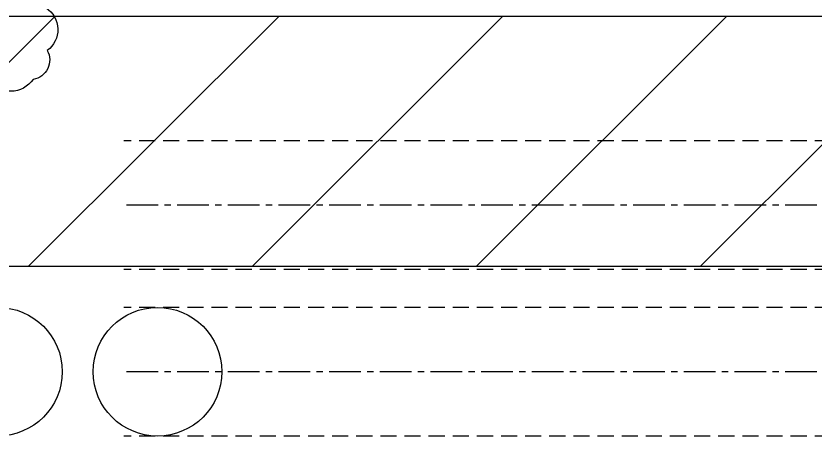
# Model space of a CAD drawing. Extents: x -181672 to 290600, y -29000 to 395522.
# Drawn here: x 768 to 3922, y 30404 to 32063 of the extents above; entities that cross this region are included whole.
import ezdxf

# ---------------------------------------------------------------- set-up
doc = ezdxf.new("R2010")
doc.units = 0
doc.header["$LTSCALE"] = 10
doc.linetypes.add('XFM7P20PCW$0$CENTER', pattern=[2, 1.25, -0.25, 0.25, -0.25])
doc.linetypes.add('XFM7P20PCW$0$HIDDEN', pattern=[9.525, 6.35, -3.175])
doc.layers.add('XFM7P20PCW$0$P-PCWR-20.7-P', color=252, linetype='Continuous')
doc.layers.add('XFM7P20PCW$0$REV', color=252, linetype='Continuous')

# ---------------------------------------------------------------- blocks, each defined once
blk = doc.blocks.new('XFM7P20PCW')
for centre in [(696.84712, 30657.9035), (1326.90489, 30657.9035)]:
    blk.add_circle(centre, 254)
at = {"layer": 'XFM7P20PCW$0$P-PCWR-20.7-P', "color": 253, "linetype": 'XFM7P20PCW$0$HIDDEN'}
for p, q in [((21129.58008, 31569.9035), (1194.01116, 31569.9035)), ((21129.58008, 31061.9035), (1194.01116, 31061.9035)), ((21129.58008, 30911.9035), (1194.01116, 30911.9035)), ((21129.58008, 30403.9035), (1194.01116, 30403.9035))]:
    blk.add_line(p, q, dxfattribs=at)
at = {"layer": 'XFM7P20PCW$0$P-PCWR-20.7-P', "color": 1, "linetype": 'XFM7P20PCW$0$CENTER', "ltscale": 10}
for p, q in [((21129.58008, 31315.9035), (1194.01116, 31315.9035)), ((21129.58008, 30657.9035), (1194.01116, 30657.9035))]:
    blk.add_line(p, q, dxfattribs=at)
at = {"layer": 'XFM7P20PCW$0$REV'}
blk.add_lwpolyline([(679.15729, 34499.94768, -0.52056705), (877.39169, 34469.18746, -0.52056705), (891.28705, 34273.2471, -0.52056705), (880.34281, 34127.00862, -0.52056705), (884.16414, 33902.90994, -0.52056705), (883.84341, 33683.71857, -0.52056705), (894.16149, 33455.72563, -0.52056705), (892.40302, 33323.23465, -0.52056705), (887.31076, 33190.60669, -0.52056705), (886.73383, 33049.21392, -0.52056705), (891.76165, 32916.04889, -0.52056705), (884.93076, 32714.87004, -0.52056705), (884.40762, 32503.03345, -0.52056705), (882.21768, 32347.08989, -0.52056705), (885.92835, 32230.29825, -0.52056705), (887.03002, 32094.89056, -0.52056705), (891.6734, 31926.31544, -0.52056705), (835.95142, 31812.36212, -0.52056705), (660.01626, 31809.58701, -0.52056705)], format="xyb", dxfattribs=at)
blk = doc.blocks.new('XFM7Q20PCW-200K')
h = blk.add_hatch()
h.set_pattern_fill('ANSI31', color=256, scale=5000)
h.set_pattern_definition([(45, (5e-11, -7750.94), (-441.942, 441.942), [])])
h.paths.add_polyline_path([(155.3, 32062.5), (14152.5, 32062.5), (14152.5, 31072.9), (155.3, 31072.9)])
blk.add_lwpolyline([(155.3, 32062.5), (14152.5, 32062.5), (14152.5, 31072.9), (155.3, 31072.9)], close=True)

msp = doc.modelspace()

# ---------------------------------------------------------------- block references
for name in ['XFM7P20PCW', 'XFM7Q20PCW-200K']:
    msp.add_blockref(name, (0, 0))

doc.saveas('drawing.dxf')
